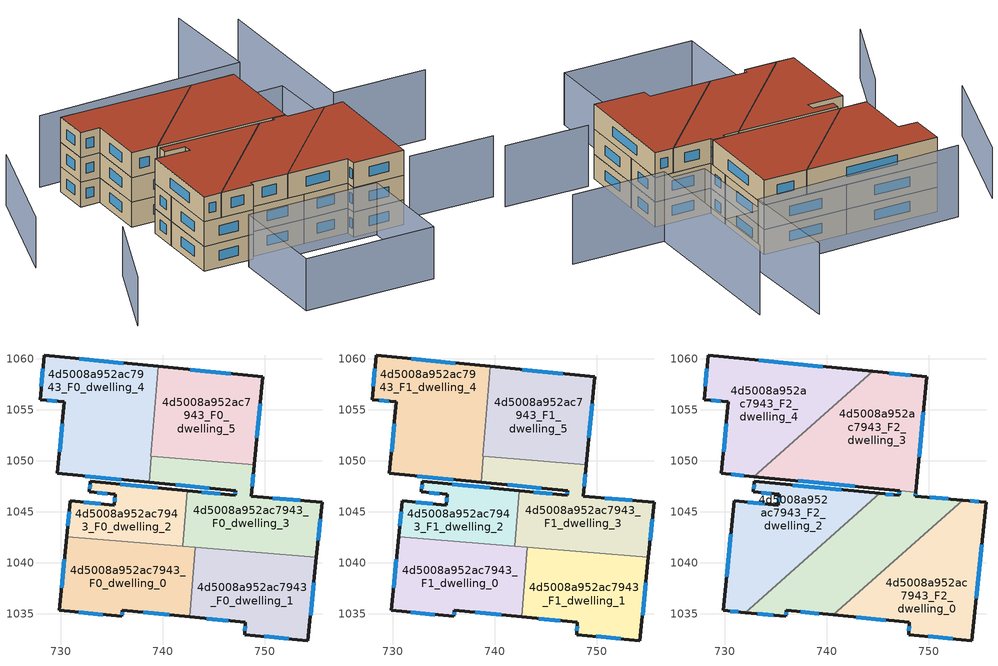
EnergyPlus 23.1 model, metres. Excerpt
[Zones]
4d5008a952ac7943_F0_dwelling_0
 floor ground (EU_floor_Construction): 743.2,1041.51 742.64,1034.69 736.03,1035.34 735.97,1034.74 729.85,1035.33 730.55,1042.54 z0
 wall outside (EU_wall_Construction): 730.55,1042.54 729.85,1035.33 735.97,1034.74 736.03,1035.34 742.64,1034.69 z0:3
 wall to 4d5008a952ac7943_F0_dwelling_1 (EU_wall_Construction): 742.64,1034.69 743.2,1041.51 z0:3
 wall to 4d5008a952ac7943_F0_dwelling_2 (EU_wall_Construction): 741.95,1041.61 730.55,1042.54 z0:3
 wall to 4d5008a952ac7943_F0_dwelling_3 (EU_wall_Construction): 743.2,1041.51 741.95,1041.61 z0:3
 window (EU_Window_Construction): 738.06,1035.14 740.62,1034.89 / 735.99,1034.92 736.02,1035.15 / 731.73,1035.15 734.1,1034.92 / 730.34,1040.33 730.07,1037.54 z0.92:2.08
4d5008a952ac7943_F0_dwelling_1
 floor ground (EU_floor_Construction): 755.06,1040.54 754.23,1032.37 748.03,1032.95 748.07,1034.16 742.64,1034.69 743.2,1041.51 z0
 wall outside (EU_wall_Construction): 742.64,1034.69 748.07,1034.16 748.03,1032.95 754.23,1032.37 755.06,1040.54 z0:3
 wall to 4d5008a952ac7943_F0_dwelling_3 (EU_wall_Construction): 755.06,1040.54 743.2,1041.51 z0:3
 window (EU_Window_Construction): 748.06,1033.79 748.04,1033.32 / 744.3,1034.53 746.41,1034.33 / 754.49,1034.87 754.81,1038.04 / 749.93,1032.78 752.34,1032.55 z0.92:2.08
4d5008a952ac7943_F0_dwelling_2
 floor ground (EU_floor_Construction): 742.4,1047.08 741.95,1041.61 730.55,1042.54 730.9,1046.09 735.23,1045.67 735.33,1046.71 732.79,1046.96 732.9,1048 z0
 wall outside (EU_wall_Construction): 742.4,1047.08 732.9,1048 732.79,1046.96 735.33,1046.71 735.23,1045.67 730.9,1046.09 730.55,1042.54 z0:3
 wall to 4d5008a952ac7943_F0_dwelling_3 (EU_wall_Construction): 741.95,1041.61 742.4,1047.08 z0:3
 window (EU_Window_Construction): 732.86,1047.68 732.82,1047.28 / 739.49,1047.36 735.81,1047.72 / 730.79,1045 730.66,1043.63 / 733.9,1045.79 732.23,1045.96 / 735.3,1046.39 735.26,1045.99 / 733.57,1046.88 734.55,1046.79 z0.92:2.08
4d5008a952ac7943_F0_dwelling_3
 floor ground (EU_floor_Construction): 755.61,1045.95 755.06,1040.54 741.95,1041.61 742.4,1047.08 747.08,1046.62 747.12,1047.07 738.65,1047.89 738.86,1050.47 748.98,1049.64 748.67,1046.54 z0
 wall outside (EU_wall_Construction): 755.06,1040.54 755.61,1045.95 748.67,1046.54 748.98,1049.64 / 738.65,1047.89 747.12,1047.07 747.08,1046.62 742.4,1047.08 z0:3
 wall to 4d5008a952ac7943_F0_dwelling_4 (EU_wall_Construction): 738.86,1050.47 738.65,1047.89 z0:3
 wall to 4d5008a952ac7943_F0_dwelling_5 (EU_wall_Construction): 748.98,1049.64 738.86,1050.47 z0:3
 window (EU_Window_Construction): 748.77,1047.49 748.88,1048.69 / 753.49,1046.13 750.8,1046.36 / 755.23,1042.2 755.44,1044.29 / 745.65,1046.76 743.83,1046.94 / 747.11,1046.93 747.09,1046.76 / 741.25,1047.64 744.53,1047.32 z0.92:2.08
4d5008a952ac7943_F0_dwelling_4
 floor ground (EU_floor_Construction): 739.55,1059.26 738.83,1050.47 738.86,1050.47 738.65,1047.89 729.65,1048.77 730.34,1055.79 727.95,1056.02 728.37,1060.35 z0
 wall outside (EU_wall_Construction): 739.55,1059.26 728.37,1060.35 727.95,1056.02 730.34,1055.79 729.65,1048.77 738.65,1047.89 z0:3
 wall to 4d5008a952ac7943_F0_dwelling_5 (EU_wall_Construction): 738.86,1050.47 738.83,1050.47 739.55,1059.26 z0:3
 window (EU_Window_Construction): 730.13,1053.64 729.86,1050.92 / 728.68,1055.95 729.6,1055.86 / 728.24,1059.03 728.08,1057.35 / 736.12,1059.6 731.79,1060.02 / 732.41,1048.5 735.9,1048.16 z0.92:2.08
4d5008a952ac7943_F0_dwelling_5
 floor ground (EU_floor_Construction): 749.82,1058.26 748.98,1049.64 738.83,1050.47 739.55,1059.26 z0
 wall outside (EU_wall_Construction): 748.98,1049.64 749.82,1058.26 739.55,1059.26 z0:3
 window (EU_Window_Construction): 746.67,1058.57 742.69,1058.96 / 749.23,1052.28 749.56,1055.62 z0.92:2.08
4d5008a952ac7943_F1_dwelling_0
 floor to 4d5008a952ac7943_F0_dwelling_0 (EU_floor_Construction): 743.2,1041.51 742.64,1034.69 736.03,1035.34 735.97,1034.74 729.85,1035.33 730.55,1042.54 z3
 wall outside (EU_wall_Construction): 730.55,1042.54 729.85,1035.33 735.97,1034.74 736.03,1035.34 742.64,1034.69 z3:6
 wall to 4d5008a952ac7943_F1_dwelling_1 (EU_wall_Construction): 742.64,1034.69 743.2,1041.51 z3:6
 wall to 4d5008a952ac7943_F1_dwelling_2 (EU_wall_Construction): 741.95,1041.61 730.55,1042.54 z3:6
 wall to 4d5008a952ac7943_F1_dwelling_3 (EU_wall_Construction): 743.2,1041.51 741.95,1041.61 z3:6
 window (EU_Window_Construction): 738.06,1035.14 740.62,1034.89 / 735.99,1034.92 736.02,1035.15 / 731.73,1035.15 734.1,1034.92 / 730.34,1040.33 730.07,1037.54 z3.92:5.08
4d5008a952ac7943_F1_dwelling_1
 floor to 4d5008a952ac7943_F0_dwelling_1 (EU_floor_Construction): 755.06,1040.54 754.23,1032.37 748.03,1032.95 748.07,1034.16 742.64,1034.69 743.2,1041.51 z3
 wall outside (EU_wall_Construction): 742.64,1034.69 748.07,1034.16 748.03,1032.95 754.23,1032.37 755.06,1040.54 z3:6
 wall to 4d5008a952ac7943_F1_dwelling_3 (EU_wall_Construction): 755.06,1040.54 743.2,1041.51 z3:6
 window (EU_Window_Construction): 748.06,1033.79 748.04,1033.32 / 744.3,1034.53 746.41,1034.33 / 754.49,1034.87 754.81,1038.04 / 749.93,1032.78 752.34,1032.55 z3.92:5.08
4d5008a952ac7943_F1_dwelling_2
 floor to 4d5008a952ac7943_F0_dwelling_2 (EU_floor_Construction): 742.4,1047.08 741.95,1041.61 730.55,1042.54 730.9,1046.09 735.23,1045.67 735.33,1046.71 732.79,1046.96 732.9,1048 z3
 wall outside (EU_wall_Construction): 742.4,1047.08 732.9,1048 732.79,1046.96 735.33,1046.71 735.23,1045.67 730.9,1046.09 730.55,1042.54 z3:6
 wall to 4d5008a952ac7943_F1_dwelling_3 (EU_wall_Construction): 741.95,1041.61 742.4,1047.08 z3:6
 window (EU_Window_Construction): 732.86,1047.68 732.82,1047.28 / 739.49,1047.36 735.81,1047.72 / 730.79,1045 730.66,1043.63 / 733.9,1045.79 732.23,1045.96 / 735.3,1046.39 735.26,1045.99 / 733.57,1046.88 734.55,1046.79 z3.92:5.08
4d5008a952ac7943_F1_dwelling_3
 floor to 4d5008a952ac7943_F0_dwelling_3 (EU_floor_Construction): 755.61,1045.95 755.06,1040.54 741.95,1041.61 742.4,1047.08 747.08,1046.62 747.12,1047.07 738.65,1047.89 738.86,1050.47 748.98,1049.64 748.67,1046.54 z3
 wall outside (EU_wall_Construction): 755.06,1040.54 755.61,1045.95 748.67,1046.54 748.98,1049.64 / 738.65,1047.89 747.12,1047.07 747.08,1046.62 742.4,1047.08 z3:6
 wall to 4d5008a952ac7943_F1_dwelling_4 (EU_wall_Construction): 738.86,1050.47 738.65,1047.89 z3:6
 wall to 4d5008a952ac7943_F1_dwelling_5 (EU_wall_Construction): 748.98,1049.64 738.86,1050.47 z3:6
 window (EU_Window_Construction): 748.77,1047.49 748.88,1048.69 / 753.49,1046.13 750.8,1046.36 / 755.23,1042.2 755.44,1044.29 / 745.65,1046.76 743.83,1046.94 / 747.11,1046.93 747.09,1046.76 / 741.25,1047.64 744.53,1047.32 z3.92:5.08
4d5008a952ac7943_F1_dwelling_4
 floor to 4d5008a952ac7943_F0_dwelling_4 (EU_floor_Construction): 739.55,1059.26 738.83,1050.47 738.86,1050.47 738.65,1047.89 729.65,1048.77 730.34,1055.79 727.95,1056.02 728.37,1060.35 z3
 wall outside (EU_wall_Construction): 739.55,1059.26 728.37,1060.35 727.95,1056.02 730.34,1055.79 729.65,1048.77 738.65,1047.89 z3:6
 wall to 4d5008a952ac7943_F1_dwelling_5 (EU_wall_Construction): 738.86,1050.47 738.83,1050.47 739.55,1059.26 z3:6
 window (EU_Window_Construction): 730.13,1053.64 729.86,1050.92 / 728.68,1055.95 729.6,1055.86 / 728.24,1059.03 728.08,1057.35 / 736.12,1059.6 731.79,1060.02 / 732.41,1048.5 735.9,1048.16 z3.92:5.08
4d5008a952ac7943_F1_dwelling_5
 floor to 4d5008a952ac7943_F0_dwelling_5 (EU_floor_Construction): 749.82,1058.26 748.98,1049.64 738.83,1050.47 739.55,1059.26 z3
 wall outside (EU_wall_Construction): 748.98,1049.64 749.82,1058.26 739.55,1059.26 z3:6
 window (EU_Window_Construction): 746.67,1058.57 742.69,1058.96 / 749.23,1052.28 749.56,1055.62 z3.92:5.08
4d5008a952ac7943_F2_dwelling_0
 floor to 4d5008a952ac7943_F1_dwelling_1 (EU_floor_Construction): 755.06,1040.54 754.23,1032.37 748.03,1032.95 748.07,1034.16 742.64,1034.69 742.82,1036.84 747.69,1041.15 z6
 floor to 4d5008a952ac7943_F1_dwelling_0 (EU_floor_Construction): 742.82,1036.84 742.64,1034.69 740.61,1034.89 z6
 floor to 4d5008a952ac7943_F1_dwelling_3 (EU_floor_Construction): 755.61,1045.95 755.06,1040.54 747.69,1041.15 753.35,1046.14 z6
 wall outside (EU_wall_Construction): 740.61,1034.89 748.07,1034.16 748.03,1032.95 754.23,1032.37 755.61,1045.95 753.35,1046.14 z6:9
 wall to 4d5008a952ac7943_F2_dwelling_1 (EU_wall_Construction): 753.35,1046.14 740.61,1034.89 z6:9
 window (EU_Window_Construction): 742.89,1034.67 745.78,1034.39 / 754.92,1046.01 754.04,1046.08 / 754.66,1036.53 755.19,1041.79 / 749.93,1032.78 752.34,1032.55 / 748.06,1033.79 748.04,1033.32 z6.92:8.08
 roof outside (EU_roof_Construction): 754.23,1032.37 755.61,1045.95 753.35,1046.14 740.61,1034.89 748.07,1034.16 748.03,1032.95 z9
4d5008a952ac7943_F2_dwelling_1
 floor to 4d5008a952ac7943_F1_dwelling_0 (EU_floor_Construction): 743.2,1041.51 742.82,1036.84 740.61,1034.89 736.03,1035.34 735.97,1034.74 731.98,1035.13 739.55,1041.81 z6
 floor to 4d5008a952ac7943_F1_dwelling_3 (EU_floor_Construction): 753.35,1046.14 747.69,1041.15 741.95,1041.61 742.16,1044.11 745.2,1046.8 747.08,1046.62 747.12,1047.06 748.71,1046.91 748.67,1046.54 z6
 floor to 4d5008a952ac7943_F1_dwelling_1 (EU_floor_Construction): 747.69,1041.15 742.82,1036.84 743.2,1041.51 z6
 floor to 4d5008a952ac7943_F1_dwelling_2 (EU_floor_Construction): 742.16,1044.11 741.95,1041.61 739.55,1041.81 z6
 wall outside (EU_wall_Construction): 753.35,1046.14 748.67,1046.54 748.71,1046.91 / 731.98,1035.13 735.97,1034.74 736.03,1035.34 740.61,1034.89 / 747.12,1047.06 747.08,1046.62 745.2,1046.8 z6:9
 wall to 4d5008a952ac7943_F2_dwelling_2 (EU_wall_Construction): 745.2,1046.8 731.98,1035.13 z6:9
 wall to 4d5008a952ac7943_F2_dwelling_3 (EU_wall_Construction): 748.71,1046.91 747.12,1047.06 z6:9
 window (EU_Window_Construction): 748.69,1046.65 748.7,1046.8 / 751.92,1046.26 750.11,1046.42 / 737.43,1035.2 739.21,1035.03 / 735.99,1034.92 736.02,1035.15 / 733.2,1035.01 734.75,1034.86 / 746.51,1046.68 745.78,1046.75 / 747.11,1046.93 747.09,1046.76 z6.92:8.08
 roof outside (EU_roof_Construction): 753.35,1046.14 748.67,1046.54 748.71,1046.91 747.12,1047.06 747.08,1046.62 745.2,1046.8 731.98,1035.13 735.97,1034.74 736.03,1035.34 740.61,1034.89 z9
4d5008a952ac7943_F2_dwelling_2
 floor to 4d5008a952ac7943_F1_dwelling_2 (EU_floor_Construction): 742.4,1047.08 742.16,1044.11 739.55,1041.81 730.55,1042.54 730.9,1046.09 735.23,1045.67 735.33,1046.71 732.79,1046.96 732.9,1048 z6
 floor to 4d5008a952ac7943_F1_dwelling_0 (EU_floor_Construction): 739.55,1041.81 731.98,1035.13 729.85,1035.33 730.55,1042.54 z6
 floor to 4d5008a952ac7943_F1_dwelling_3 (EU_floor_Construction): 745.2,1046.8 742.16,1044.11 742.4,1047.08 z6
 wall outside (EU_wall_Construction): 745.2,1046.8 732.9,1048 732.79,1046.96 735.33,1046.71 735.23,1045.67 730.9,1046.09 729.85,1035.33 731.98,1035.13 z6:9
 window (EU_Window_Construction): 733.9,1045.79 732.23,1045.96 / 735.3,1046.39 735.26,1045.99 / 733.57,1046.88 734.55,1046.79 / 732.86,1047.68 732.82,1047.28 / 741.43,1047.17 736.67,1047.64 / 730.5,1035.27 731.33,1035.19 / 730.58,1042.79 730.17,1038.63 z6.92:8.08
 roof outside (EU_roof_Construction): 745.2,1046.8 732.9,1048 732.79,1046.96 735.33,1046.71 735.23,1045.67 730.9,1046.09 729.85,1035.33 731.98,1035.13 z9
4d5008a952ac7943_F2_dwelling_3
 floor to 4d5008a952ac7943_F1_dwelling_3 (EU_floor_Construction): 748.98,1049.64 748.71,1046.91 747.12,1047.07 738.65,1047.89 738.86,1050.47 z6
 floor to 4d5008a952ac7943_F1_dwelling_5 (EU_floor_Construction): 749.82,1058.26 748.98,1049.64 738.83,1050.47 739.12,1054.01 744.52,1058.78 z6
 floor to 4d5008a952ac7943_F1_dwelling_4 (EU_floor_Construction): 739.12,1054.01 738.83,1050.47 738.86,1050.47 738.65,1047.89 732.83,1048.46 z6
 wall outside (EU_wall_Construction): 732.83,1048.46 747.12,1047.07 / 748.71,1046.91 749.82,1058.26 744.52,1058.78 z6:9
 wall to 4d5008a952ac7943_F2_dwelling_4 (EU_wall_Construction): 744.52,1058.78 732.83,1048.46 z6:9
 window (EU_Window_Construction): 737.21,1048.03 742.75,1047.5 / 748.19,1058.42 746.14,1058.62 / 749.05,1050.39 749.48,1054.79 z6.92:8.08
 roof outside (EU_roof_Construction): 748.71,1046.91 749.82,1058.26 744.52,1058.78 732.83,1048.46 747.12,1047.07 z9
4d5008a952ac7943_F2_dwelling_4
 floor to 4d5008a952ac7943_F1_dwelling_4 (EU_floor_Construction): 739.55,1059.26 739.12,1054.01 732.83,1048.46 729.65,1048.77 730.34,1055.79 727.95,1056.02 728.37,1060.35 z6
 floor to 4d5008a952ac7943_F1_dwelling_5 (EU_floor_Construction): 744.52,1058.78 739.12,1054.01 739.55,1059.26 z6
 wall outside (EU_wall_Construction): 744.52,1058.78 728.37,1060.35 727.95,1056.02 730.34,1055.79 729.65,1048.77 732.83,1048.46 z6:9
 window (EU_Window_Construction): 739.57,1059.26 733.32,1059.87 / 730.63,1048.68 731.86,1048.56 / 730.13,1053.64 729.86,1050.92 / 728.68,1055.95 729.6,1055.86 / 728.24,1059.03 728.08,1057.35 z6.92:8.08
 roof outside (EU_roof_Construction): 744.52,1058.78 728.37,1060.35 727.95,1056.02 730.34,1055.79 729.65,1048.77 732.83,1048.46 z9
shading: 755.83,1033.51 766.1,1032.45 z0:7.4; 749.28,1019.57 733.37,1021.02 / 733.37,1021.02 734.51,1033.49 / 734.51,1033.49 750.41,1032.04 / 750.41,1032.04 749.28,1019.57 z0:6.3; 722.03,1039.55 716.28,1028.51 z0:5.9; 749.71,1046.9 750.5,1058.72 / 750.5,1058.72 756.29,1058.34 / 756.29,1058.34 755.5,1046.51 / 755.5,1046.51 749.71,1046.9 z0:5.8; 768.24,1048.33 756.81,1049.37 / 756.81,1049.37 758.71,1070.14 z0:8.4; 721.58,1061.03 715.4,1046.58 z0:6.1; 753.32,1073.71 752.56,1061.08 / 752.56,1061.08 727.16,1062.61 z0:8.6
[Building]
EU S2 Campaign: North Axis=0; Terrain=City; Solar Distribution=FullExterior
[Site:Location]
Cape.Town.Intl.AP: Latitude=-33.965; Longitude=18.602; Time Zone=2; Elevation=46
[SizingPeriod:WeatherFileDays]
AnnualSizingPeriod: Begin Month=1; Begin Day of Month=1; End Month=12; End Day of Month=31; Day of Week for Start Day=Monday; Use Weather File Daylight Saving Period=No; Use Weather File Rain and Snow Indicators=No
[MATERIAL]
EU_InternalMass_Material: Roughness=MediumRough; Thickness=0.1; Conductivity=1; Density=1800; Specific Heat=900; Thermal Absorptance=0.9; Solar Absorptance=0.7; Visible Absorptance=0.7
[MATERIAL:NOMASS] Roughness=MediumRough; Thermal Absorptance=0.9; Solar Absorptance=0.7; Visible Absorptance=0.7
Name | Thermal Resistance
EU_wall_NoMass | 0.443251
EU_roof_NoMass | 0.403317
EU_floor_NoMass | 0.599929
[WINDOWMATERIAL:SIMPLEGLAZINGSYSTEM]
EU_Window_SimpleGlazing: UFactor=4.90254; Solar Heat Gain Coefficient=0.85; Visible Transmittance=0.85
[CONSTRUCTION]
EU_wall_Construction: EU_wall_NoMass
EU_roof_Construction: EU_roof_NoMass
EU_floor_Construction: EU_floor_NoMass
EU_Window_Construction: EU_Window_SimpleGlazing
EU_InternalMass_Construction: EU_InternalMass_Material
[ZONE] Type=1; Multiplier=1; Ceiling Height=autocalculate; Floor Area=autocalculate; Part of Total Floor Area=Yes
Name | Volume
4d5008a952ac7943_F0_dwelling_0; 4d5008a952ac7943_F1_dwelling_0 | 268.735
4d5008a952ac7943_F2_dwelling_0 | 322.487
4d5008a952ac7943_F0_dwelling_1; 4d5008a952ac7943_F1_dwelling_1 | 268.739
4d5008a952ac7943_F2_dwelling_1 | 307.432
4d5008a952ac7943_F0_dwelling_2; 4d5008a952ac7943_F1_dwelling_2 | 171.041
4d5008a952ac7943_F2_dwelling_2 | 296.202
4d5008a952ac7943_F0_dwelling_3; 4d5008a952ac7943_F1_dwelling_3 | 298.515
4d5008a952ac7943_F2_dwelling_3 | 363.854
4d5008a952ac7943_F0_dwelling_4; 4d5008a952ac7943_F1_dwelling_4 | 336.709
4d5008a952ac7943_F2_dwelling_4 | 322.479
4d5008a952ac7943_F0_dwelling_5; 4d5008a952ac7943_F1_dwelling_5 | 268.779
[INTERNALMASS] Construction=EU_InternalMass_Construction
Name | Zone or ZoneList | Surface Area
4d5008a952ac7943_F0_dwelling_0_EU_InternalMass | 4d5008a952ac7943_F0_dwelling_0 | 89.5784
4d5008a952ac7943_F0_dwelling_1_EU_InternalMass | 4d5008a952ac7943_F0_dwelling_1 | 89.5795
4d5008a952ac7943_F0_dwelling_2_EU_InternalMass | 4d5008a952ac7943_F0_dwelling_2 | 57.0135
4d5008a952ac7943_F0_dwelling_3_EU_InternalMass | 4d5008a952ac7943_F0_dwelling_3 | 99.5083
4d5008a952ac7943_F0_dwelling_4_EU_InternalMass | 4d5008a952ac7943_F0_dwelling_4 | 112.233
4d5008a952ac7943_F0_dwelling_5_EU_InternalMass | 4d5008a952ac7943_F0_dwelling_5 | 89.593
4d5008a952ac7943_F1_dwelling_0_EU_InternalMass | 4d5008a952ac7943_F1_dwelling_0 | 89.5784
4d5008a952ac7943_F1_dwelling_1_EU_InternalMass | 4d5008a952ac7943_F1_dwelling_1 | 89.5795
4d5008a952ac7943_F1_dwelling_2_EU_InternalMass | 4d5008a952ac7943_F1_dwelling_2 | 57.0135
4d5008a952ac7943_F1_dwelling_3_EU_InternalMass | 4d5008a952ac7943_F1_dwelling_3 | 99.5083
4d5008a952ac7943_F1_dwelling_4_EU_InternalMass | 4d5008a952ac7943_F1_dwelling_4 | 112.233
4d5008a952ac7943_F1_dwelling_5_EU_InternalMass | 4d5008a952ac7943_F1_dwelling_5 | 89.593
4d5008a952ac7943_F2_dwelling_0_EU_InternalMass | 4d5008a952ac7943_F2_dwelling_0 | 107.496
4d5008a952ac7943_F2_dwelling_1_EU_InternalMass | 4d5008a952ac7943_F2_dwelling_1 | 102.477
4d5008a952ac7943_F2_dwelling_2_EU_InternalMass | 4d5008a952ac7943_F2_dwelling_2 | 98.7341
4d5008a952ac7943_F2_dwelling_3_EU_InternalMass | 4d5008a952ac7943_F2_dwelling_3 | 121.285
4d5008a952ac7943_F2_dwelling_4_EU_InternalMass | 4d5008a952ac7943_F2_dwelling_4 | 107.493
[OTHEREQUIPMENT] Fuel Type=Electricity; Design Level Calculation Method=Watts/Area; Power per Zone Floor Area=1; Fraction Latent=0; Fraction Radiant=0; Fraction Lost=0; Carbon Dioxide Generation Rate=0; EndUse Subcategory=EU_Step8_InternalGains
Name | Zone or ZoneList or Space or SpaceList | Schedule
EU_Step8_InternalGain_4d5008a952ac7943_F0_dwelling_0_f000 | 4d5008a952ac7943_F0_dwelling_0 | EU_Step8_GainSchedule_4d5008a952ac7943_F0_dwelling_0_f000
EU_Step8_InternalGain_4d5008a952ac7943_F0_dwelling_1_f000 | 4d5008a952ac7943_F0_dwelling_1 | EU_Step8_GainSchedule_4d5008a952ac7943_F0_dwelling_1_f000
EU_Step8_InternalGain_4d5008a952ac7943_F0_dwelling_2_f000 | 4d5008a952ac7943_F0_dwelling_2 | EU_Step8_GainSchedule_4d5008a952ac7943_F0_dwelling_2_f000
EU_Step8_InternalGain_4d5008a952ac7943_F0_dwelling_3_f000 | 4d5008a952ac7943_F0_dwelling_3 | EU_Step8_GainSchedule_4d5008a952ac7943_F0_dwelling_3_f000
EU_Step8_InternalGain_4d5008a952ac7943_F0_dwelling_4_f000 | 4d5008a952ac7943_F0_dwelling_4 | EU_Step8_GainSchedule_4d5008a952ac7943_F0_dwelling_4_f000
EU_Step8_InternalGain_4d5008a952ac7943_F0_dwelling_5_f000 | 4d5008a952ac7943_F0_dwelling_5 | EU_Step8_GainSchedule_4d5008a952ac7943_F0_dwelling_5_f000
EU_Step8_InternalGain_4d5008a952ac7943_F1_dwelling_0_f000 | 4d5008a952ac7943_F1_dwelling_0 | EU_Step8_GainSchedule_4d5008a952ac7943_F1_dwelling_0_f000
EU_Step8_InternalGain_4d5008a952ac7943_F1_dwelling_1_f000 | 4d5008a952ac7943_F1_dwelling_1 | EU_Step8_GainSchedule_4d5008a952ac7943_F1_dwelling_1_f000
EU_Step8_InternalGain_4d5008a952ac7943_F1_dwelling_2_f000 | 4d5008a952ac7943_F1_dwelling_2 | EU_Step8_GainSchedule_4d5008a952ac7943_F1_dwelling_2_f000
EU_Step8_InternalGain_4d5008a952ac7943_F1_dwelling_3_f000 | 4d5008a952ac7943_F1_dwelling_3 | EU_Step8_GainSchedule_4d5008a952ac7943_F1_dwelling_3_f000
EU_Step8_InternalGain_4d5008a952ac7943_F1_dwelling_4_f000 | 4d5008a952ac7943_F1_dwelling_4 | EU_Step8_GainSchedule_4d5008a952ac7943_F1_dwelling_4_f000
EU_Step8_InternalGain_4d5008a952ac7943_F1_dwelling_5_f000 | 4d5008a952ac7943_F1_dwelling_5 | EU_Step8_GainSchedule_4d5008a952ac7943_F1_dwelling_5_f000
EU_Step8_InternalGain_4d5008a952ac7943_F2_dwelling_0_f000 | 4d5008a952ac7943_F2_dwelling_0 | EU_Step8_GainSchedule_4d5008a952ac7943_F2_dwelling_0_f000
EU_Step8_InternalGain_4d5008a952ac7943_F2_dwelling_1_f000 | 4d5008a952ac7943_F2_dwelling_1 | EU_Step8_GainSchedule_4d5008a952ac7943_F2_dwelling_1_f000
EU_Step8_InternalGain_4d5008a952ac7943_F2_dwelling_2_f000 | 4d5008a952ac7943_F2_dwelling_2 | EU_Step8_GainSchedule_4d5008a952ac7943_F2_dwelling_2_f000
EU_Step8_InternalGain_4d5008a952ac7943_F2_dwelling_3_f000 | 4d5008a952ac7943_F2_dwelling_3 | EU_Step8_GainSchedule_4d5008a952ac7943_F2_dwelling_3_f000
EU_Step8_InternalGain_4d5008a952ac7943_F2_dwelling_4_f000 | 4d5008a952ac7943_F2_dwelling_4 | EU_Step8_GainSchedule_4d5008a952ac7943_F2_dwelling_4_f000
[ZONEVENTILATION:DESIGNFLOWRATE] Schedule=EU_AlwaysOn; Design Flow Rate Calculation Method=AirChanges/Hour; Air Changes per Hour=0.713097; Ventilation Type=Natural; Fan Pressure Rise=0; Fan Total Efficiency=1; Constant Term Coefficient=1; Temperature Term Coefficient=0; Velocity Term Coefficient=0; Velocity Squared Term Coefficient=0; Minimum Indoor Temperature=-100; Maximum Indoor Temperature=100; Delta Temperature=-100; Minimum Outdoor Temperature=-100; Maximum Outdoor Temperature=100; Maximum Wind Speed=40
Name | Zone or ZoneList or Space or SpaceList
EU_ConstantAir_4d5008a952ac7943_F0_dwelling_0 | 4d5008a952ac7943_F0_dwelling_0
EU_ConstantAir_4d5008a952ac7943_F0_dwelling_1 | 4d5008a952ac7943_F0_dwelling_1
EU_ConstantAir_4d5008a952ac7943_F0_dwelling_2 | 4d5008a952ac7943_F0_dwelling_2
EU_ConstantAir_4d5008a952ac7943_F0_dwelling_3 | 4d5008a952ac7943_F0_dwelling_3
EU_ConstantAir_4d5008a952ac7943_F0_dwelling_4 | 4d5008a952ac7943_F0_dwelling_4
EU_ConstantAir_4d5008a952ac7943_F0_dwelling_5 | 4d5008a952ac7943_F0_dwelling_5
EU_ConstantAir_4d5008a952ac7943_F1_dwelling_0 | 4d5008a952ac7943_F1_dwelling_0
EU_ConstantAir_4d5008a952ac7943_F1_dwelling_1 | 4d5008a952ac7943_F1_dwelling_1
EU_ConstantAir_4d5008a952ac7943_F1_dwelling_2 | 4d5008a952ac7943_F1_dwelling_2
EU_ConstantAir_4d5008a952ac7943_F1_dwelling_3 | 4d5008a952ac7943_F1_dwelling_3
EU_ConstantAir_4d5008a952ac7943_F1_dwelling_4 | 4d5008a952ac7943_F1_dwelling_4
EU_ConstantAir_4d5008a952ac7943_F1_dwelling_5 | 4d5008a952ac7943_F1_dwelling_5
EU_ConstantAir_4d5008a952ac7943_F2_dwelling_0 | 4d5008a952ac7943_F2_dwelling_0
EU_ConstantAir_4d5008a952ac7943_F2_dwelling_1 | 4d5008a952ac7943_F2_dwelling_1
EU_ConstantAir_4d5008a952ac7943_F2_dwelling_2 | 4d5008a952ac7943_F2_dwelling_2
EU_ConstantAir_4d5008a952ac7943_F2_dwelling_3 | 4d5008a952ac7943_F2_dwelling_3
EU_ConstantAir_4d5008a952ac7943_F2_dwelling_4 | 4d5008a952ac7943_F2_dwelling_4
[HVACTEMPLATE:THERMOSTAT] Constant Heating Setpoint=20; Constant Cooling Setpoint=50
EU_HeatOnly_4d5008a952ac7943_F0_dwelling_0; EU_HeatOnly_4d5008a952ac7943_F0_dwelling_1; EU_HeatOnly_4d5008a952ac7943_F0_dwelling_2; EU_HeatOnly_4d5008a952ac7943_F0_dwelling_3; EU_HeatOnly_4d5008a952ac7943_F0_dwelling_4; EU_HeatOnly_4d5008a952ac7943_F0_dwelling_5; EU_HeatOnly_4d5008a952ac7943_F1_dwelling_0; EU_HeatOnly_4d5008a952ac7943_F1_dwelling_1; EU_HeatOnly_4d5008a952ac7943_F1_dwelling_2; EU_HeatOnly_4d5008a952ac7943_F1_dwelling_3; EU_HeatOnly_4d5008a952ac7943_F1_dwelling_4; EU_HeatOnly_4d5008a952ac7943_F1_dwelling_5; EU_HeatOnly_4d5008a952ac7943_F2_dwelling_0; EU_HeatOnly_4d5008a952ac7943_F2_dwelling_1; EU_HeatOnly_4d5008a952ac7943_F2_dwelling_2; EU_HeatOnly_4d5008a952ac7943_F2_dwelling_3; EU_HeatOnly_4d5008a952ac7943_F2_dwelling_4
[HVACTEMPLATE:ZONE:IDEALLOADSAIRSYSTEM] System Availability Schedule=EU_AlwaysOn; Maximum Heating Supply Air Temperature=50; Minimum Cooling Supply Air Temperature=13; Maximum Heating Supply Air Humidity Ratio=0.0156; Minimum Cooling Supply Air Humidity Ratio=0.0077; Heating Limit=NoLimit; Cooling Limit=NoLimit; Heating Availability Schedule=EU_AlwaysOn; Cooling Availability Schedule=EU_CoolingOff; Dehumidification Control Type=ConstantSensibleHeatRatio; Cooling Sensible Heat Ratio=0.7; Dehumidification Setpoint=60; Humidification Control Type=None; Humidification Setpoint=30; Outdoor Air Method=None; Outdoor Air Flow Rate per Person=0.00944; Outdoor Air Flow Rate per Zone Floor Area=0; Outdoor Air Flow Rate per Zone=0; Demand Controlled Ventilation Type=None; Outdoor Air Economizer Type=NoEconomizer; Heat Recovery Type=None; Sensible Heat Recovery Effectiveness=0.7; Latent Heat Recovery Effectiveness=0.65
Name | Template Thermostat
4d5008a952ac7943_F0_dwelling_0 | EU_HeatOnly_4d5008a952ac7943_F0_dwelling_0
4d5008a952ac7943_F0_dwelling_1 | EU_HeatOnly_4d5008a952ac7943_F0_dwelling_1
4d5008a952ac7943_F0_dwelling_2 | EU_HeatOnly_4d5008a952ac7943_F0_dwelling_2
4d5008a952ac7943_F0_dwelling_3 | EU_HeatOnly_4d5008a952ac7943_F0_dwelling_3
4d5008a952ac7943_F0_dwelling_4 | EU_HeatOnly_4d5008a952ac7943_F0_dwelling_4
4d5008a952ac7943_F0_dwelling_5 | EU_HeatOnly_4d5008a952ac7943_F0_dwelling_5
4d5008a952ac7943_F1_dwelling_0 | EU_HeatOnly_4d5008a952ac7943_F1_dwelling_0
4d5008a952ac7943_F1_dwelling_1 | EU_HeatOnly_4d5008a952ac7943_F1_dwelling_1
4d5008a952ac7943_F1_dwelling_2 | EU_HeatOnly_4d5008a952ac7943_F1_dwelling_2
4d5008a952ac7943_F1_dwelling_3 | EU_HeatOnly_4d5008a952ac7943_F1_dwelling_3
4d5008a952ac7943_F1_dwelling_4 | EU_HeatOnly_4d5008a952ac7943_F1_dwelling_4
4d5008a952ac7943_F1_dwelling_5 | EU_HeatOnly_4d5008a952ac7943_F1_dwelling_5
4d5008a952ac7943_F2_dwelling_0 | EU_HeatOnly_4d5008a952ac7943_F2_dwelling_0
4d5008a952ac7943_F2_dwelling_1 | EU_HeatOnly_4d5008a952ac7943_F2_dwelling_1
4d5008a952ac7943_F2_dwelling_2 | EU_HeatOnly_4d5008a952ac7943_F2_dwelling_2
4d5008a952ac7943_F2_dwelling_3 | EU_HeatOnly_4d5008a952ac7943_F2_dwelling_3
4d5008a952ac7943_F2_dwelling_4 | EU_HeatOnly_4d5008a952ac7943_F2_dwelling_4
[SIZING:ZONE] Zone Cooling Design Supply Air Temperature Input Method=SupplyAirTemperature; Zone Cooling Design Supply Air Temperature=13; Zone Heating Design Supply Air Temperature Input Method=SupplyAirTemperature; Zone Heating Design Supply Air Temperature=50; Zone Cooling Design Supply Air Humidity Ratio=0.008; Zone Heating Design Supply Air Humidity Ratio=0.008; Cooling Design Air Flow Method=DesignDay; Cooling Design Air Flow Rate=0; Cooling Minimum Air Flow per Zone Floor Area=0.000762; Cooling Minimum Air Flow=0; Cooling Minimum Air Flow Fraction=0.2; Heating Design Air Flow Method=DesignDay; Heating Design Air Flow Rate=0; Heating Maximum Air Flow per Zone Floor Area=0.002032; Heating Maximum Air Flow=0.141576; Heating Maximum Air Flow Fraction=0.3; Account for Dedicated Outdoor Air System=No; Dedicated Outdoor Air System Control Strategy=NeutralSupplyAir; Dedicated Outdoor Air Low Setpoint Temperature for Design=autosize; Dedicated Outdoor Air High Setpoint Temperature for Design=autosize; Zone Load Sizing Method=Sensible Load Only No Latent Load; Zone Latent Cooling Design Supply Air Humidity Ratio Input Method=HumidityRatioDifference; Zone Cooling Design Supply Air Humidity Ratio Difference=0.005; Zone Latent Heating Design Supply Air Humidity Ratio Input Method=HumidityRatioDifference; Zone Humidification Design Supply Air Humidity Ratio Difference=0.005
4d5008a952ac7943_F0_dwelling_0; 4d5008a952ac7943_F0_dwelling_1; 4d5008a952ac7943_F0_dwelling_2; 4d5008a952ac7943_F0_dwelling_3; 4d5008a952ac7943_F0_dwelling_4; 4d5008a952ac7943_F0_dwelling_5; 4d5008a952ac7943_F1_dwelling_0; 4d5008a952ac7943_F1_dwelling_1; 4d5008a952ac7943_F1_dwelling_2; 4d5008a952ac7943_F1_dwelling_3; 4d5008a952ac7943_F1_dwelling_4; 4d5008a952ac7943_F1_dwelling_5; 4d5008a952ac7943_F2_dwelling_0; 4d5008a952ac7943_F2_dwelling_1; 4d5008a952ac7943_F2_dwelling_2; 4d5008a952ac7943_F2_dwelling_3; 4d5008a952ac7943_F2_dwelling_4
[SCHEDULE:CONSTANT]
Name | Hourly Value
EU_AlwaysOn | 1
EU_CoolingOff | 0
[SCHEDULE:FILE] Column Number=1; Rows to Skip at Top=0; Number of Hours of Data=8760; Column Separator=Comma; Interpolate to Timestep=No; Minutes per Item=60; Adjust Schedule for Daylight Savings=Yes
Name | File
EU_Step8_GainSchedule_4d5008a952ac7943_F0_dwelling_0_f000 | ../../schedules/4d5008a952ac7943/4d5008a952ac7943_F0_dwelling_0_f000_gain.csv
EU_Step8_GainSchedule_4d5008a952ac7943_F0_dwelling_1_f000 | ../../schedules/4d5008a952ac7943/4d5008a952ac7943_F0_dwelling_1_f000_gain.csv
EU_Step8_GainSchedule_4d5008a952ac7943_F0_dwelling_2_f000 | ../../schedules/4d5008a952ac7943/4d5008a952ac7943_F0_dwelling_2_f000_gain.csv
EU_Step8_GainSchedule_4d5008a952ac7943_F0_dwelling_3_f000 | ../../schedules/4d5008a952ac7943/4d5008a952ac7943_F0_dwelling_3_f000_gain.csv
EU_Step8_GainSchedule_4d5008a952ac7943_F0_dwelling_4_f000 | ../../schedules/4d5008a952ac7943/4d5008a952ac7943_F0_dwelling_4_f000_gain.csv
EU_Step8_GainSchedule_4d5008a952ac7943_F0_dwelling_5_f000 | ../../schedules/4d5008a952ac7943/4d5008a952ac7943_F0_dwelling_5_f000_gain.csv
EU_Step8_GainSchedule_4d5008a952ac7943_F1_dwelling_0_f000 | ../../schedules/4d5008a952ac7943/4d5008a952ac7943_F1_dwelling_0_f000_gain.csv
EU_Step8_GainSchedule_4d5008a952ac7943_F1_dwelling_1_f000 | ../../schedules/4d5008a952ac7943/4d5008a952ac7943_F1_dwelling_1_f000_gain.csv
EU_Step8_GainSchedule_4d5008a952ac7943_F1_dwelling_2_f000 | ../../schedules/4d5008a952ac7943/4d5008a952ac7943_F1_dwelling_2_f000_gain.csv
EU_Step8_GainSchedule_4d5008a952ac7943_F1_dwelling_3_f000 | ../../schedules/4d5008a952ac7943/4d5008a952ac7943_F1_dwelling_3_f000_gain.csv
EU_Step8_GainSchedule_4d5008a952ac7943_F1_dwelling_4_f000 | ../../schedules/4d5008a952ac7943/4d5008a952ac7943_F1_dwelling_4_f000_gain.csv
EU_Step8_GainSchedule_4d5008a952ac7943_F1_dwelling_5_f000 | ../../schedules/4d5008a952ac7943/4d5008a952ac7943_F1_dwelling_5_f000_gain.csv
EU_Step8_GainSchedule_4d5008a952ac7943_F2_dwelling_0_f000 | ../../schedules/4d5008a952ac7943/4d5008a952ac7943_F2_dwelling_0_f000_gain.csv
EU_Step8_GainSchedule_4d5008a952ac7943_F2_dwelling_1_f000 | ../../schedules/4d5008a952ac7943/4d5008a952ac7943_F2_dwelling_1_f000_gain.csv
EU_Step8_GainSchedule_4d5008a952ac7943_F2_dwelling_2_f000 | ../../schedules/4d5008a952ac7943/4d5008a952ac7943_F2_dwelling_2_f000_gain.csv
EU_Step8_GainSchedule_4d5008a952ac7943_F2_dwelling_3_f000 | ../../schedules/4d5008a952ac7943/4d5008a952ac7943_F2_dwelling_3_f000_gain.csv
EU_Step8_GainSchedule_4d5008a952ac7943_F2_dwelling_4_f000 | ../../schedules/4d5008a952ac7943/4d5008a952ac7943_F2_dwelling_4_f000_gain.csv
